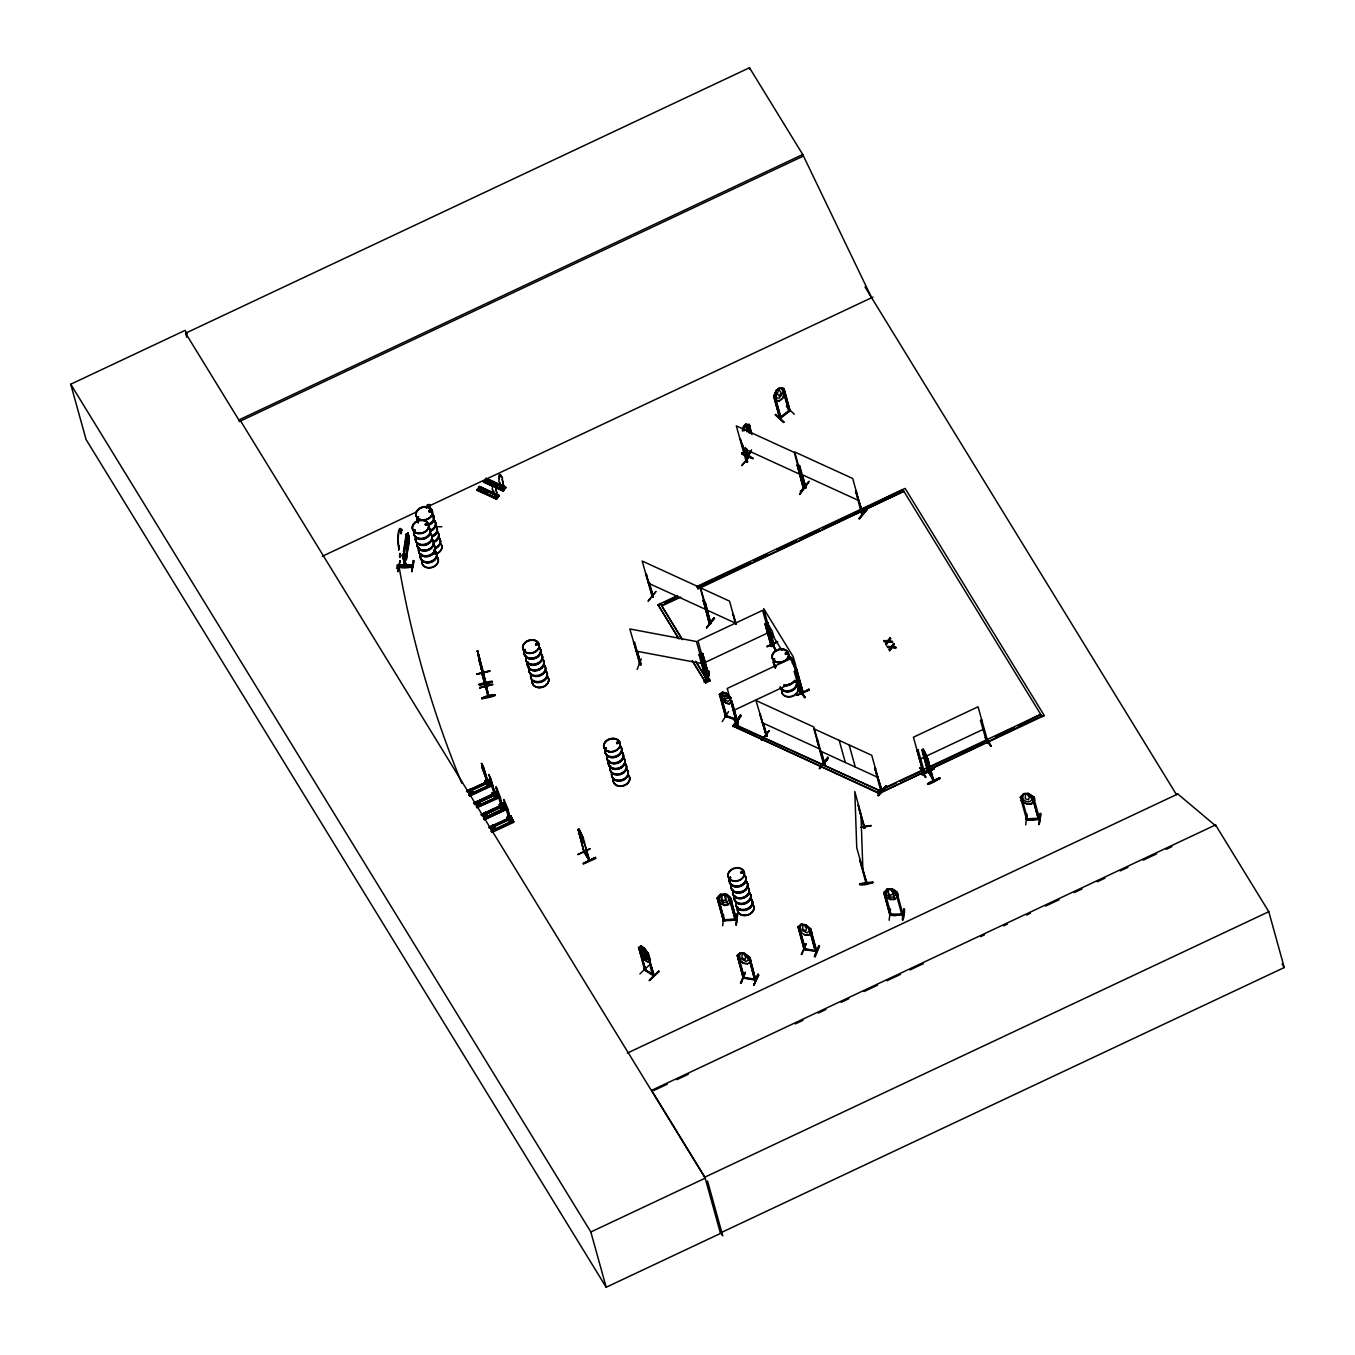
<?xml version="1.0" encoding="UTF-8"?>
<svg xmlns="http://www.w3.org/2000/svg" width="1355" height="1355" viewBox="0 0 1355 1355"><rect width="100%" height="100%" fill="white"/><g stroke="black" fill="none" stroke-linecap="round" stroke-linejoin="round"><path stroke-width="1.5" d="M779.515 417.459L780.683 417.12M788.864 411.293L782.733 389.19L784.172 388.682L779.65 387.835L776.296 390.443L773.603 396.168L775.026 395.558M497.454 495.405L496.743 495.371M497.048 495.303L496.082 495.49L497.336 495.591M504.009 487.919L502.874 486.852L504.229 487.715M504.162 487.241L502.722 487.275M489.223 781.445L488.698 781.479M495.49 793.657L496.438 793.183M502.993 805.226L502.603 802.922L499.284 804.497L502.451 810.442L501.841 808.664L505.517 806.632L504.314 802.821M503.366 804.345L503.637 805.073M511.411 817.692L510.987 816.726L510.683 817.878M491.95 832.427L513.884 822.231L510.378 815.591L507.058 817.167L507.583 818.674M774.095 645.031L767.404 622.013L774.095 645.031L772.824 643.422M584.547 851.702L584.31 852.752L578.162 829.429L584.378 852.854L583.954 850.838M928.531 772.045L922.332 749.671L923.195 749.18L926.939 757.208L933.476 781.124L928.243 771.097L927.87 772.147L928.548 773.095L922.399 749.806M933.104 779.21L933.189 780.226M482.871 672.487L485.226 683.072M483.108 673.283L482.888 672.266L483.684 673.147M487.766 694.742C490.154 707.022 481.432 663.103 488.799 696.436L479.433 660.021M480.246 661.172L477.57 650.756L485.784 683.157L485.378 681.446M486.75 687.273L486.377 685.765M488.715 696.419L481.889 673.554L482.702 674.35M406.415 559.513L408.719 541.339L408.194 532.718L409.058 542.813L408.38 547.335L406.788 549.08L406.094 539.036M407.889 545.98L405.839 559.598L403.536 551.519L406.212 533.972L407.042 535.293L406.212 533.972M403.739 550.452L404.518 551.231L403.502 551.417M404.366 552.264L406.415 534.717M743.133 430.805C742.167 427.994 745.318 421.151 748.011 426.181L747.96 431.822L745.843 424.149L743.201 427.35M399.268 567.034C431.618 563.053 395.999 572.115 399.708 565.187C398.421 563.629 395.169 565.696 397.845 566.627M412.428 567.423L397.777 567.051L396.405 568.101L398.776 569.083L399.2 567.491A1568.938 1269.483 -14.2 0 0 461.869 783.359M778.735 389.241L777.347 393.932L779.244 395.999L781.141 392.899L778.651 389.173M497.082 495.811L496.201 495.54M503.958 487.935L502.857 487.072M871.045 825.923L861.526 827.177M492.119 484.802L491.899 483.261L493.44 482.634M498.776 476.672L499.419 474.961M741.642 454.027C776.144 468.762 718.929 442.492 752.821 457.99M741.896 453.163L752.855 458.498M707.666 675.518L708.496 674.671L707.784 675.535M707.513 676.06L709.038 675.739L702.601 653.381L701.5 653.889L707.7 676.365L697.977 640.779L762.611 610.36L772.553 645.929L771.418 646.487L765.05 623.994L766.134 623.469L765.236 624.299M720.708 894.571L725.061 894.334L728.211 897.535L728.939 900.16L726.602 902.413L723.689 902.582L720.233 900.668L719.505 898.026C724.773 886.678 710.952 906.241 720.708 894.469L725.128 894.114L730.514 897.484L736.544 920.045C734.664 921.383 734.41 917.742 736.358 918.859M718.472 898.585L724.451 920.807L718.472 898.585L717.303 898.162L723.519 920.858L736.459 920.13L730.311 897.569L729.075 898.009L735.155 919.689M801.296 692.456L800.568 694.183L794.301 671.673L795.402 671.148L801.804 693.608L791.862 658.039L727.229 688.459L736.951 724.061L738.052 722.706L736.951 723.536M723.756 894.859L722.317 894.825L721.656 897.908M723.519 905.005C727.229 908.341 737.239 894.097 728.025 904.75L723.519 905.005L718.116 901.634L723.57 904.801M728.025 904.75C720.098 889.879 728.973 892.352 731.497 900.99M770.978 645.234L772.231 645.132M771.046 646.149L772.401 645.522L771.283 645.996M922.738 771.689L924.076 771.046M922.958 772.502L924.296 771.859M986.474 742.1C987.88 744.369 984.882 740.829 987.626 741.151M644.099 948.144C653.855 961.796 645.641 947.382 640.83 946.01L638.595 947.416L645.827 970.282L644.201 969.079L654.296 975.786L647.3 953.107L654.075 976.142C651.958 975.464 656.176 975.109 652.788 974.652M644.878 969.553C645.624 971.433 645.166 969.519 644.658 968.74M645.725 970.163L638.73 947.535L644.54 970.095L644.201 969.079M652.873 974.753L654.194 974.973M653.11 975.566L653.11 975.515C648.486 966.471 650.705 951.244 640.932 945.926M654.075 974.923L645.353 969.994M408.719 541.339L406.314 559.683M722.706 925.787L723.587 914.777M724.739 920.672L724.502 919.452L723.113 919.52M736.29 925.126L736.985 914.1M736.883 914.066L737.747 914.49L736.121 925.194L737.188 914.456M748.638 425.419L750.687 433.448M642.202 947.196L642.101 954.598L644.76 958.053L646.877 959.408L648.418 958.713M1026.734 819.894L1020.349 797.231L1023.804 793.59L1028.293 793.437L1033.679 796.926C1038.455 800.822 1025.193 808.749 1034.509 800.399M1021.314 800.856L1026.768 804.006L1031.121 803.871M1023.804 793.59L1022.703 797.18L1023.432 799.823L1026.87 801.804L1029.783 801.72L1032.12 799.535L1028.259 793.539L1023.787 793.708L1020.332 797.35M1026.938 794.149L1025.498 794.081L1025.278 798.654L1028.581 799.924L1029.19 796.977L1026.955 794.03M1021.314 800.737L1026.768 804.006M1028.293 793.437L1033.543 796.96L1039.725 819.436C1021.213 821.333 1022.788 817.878 1039.505 818.623M1026.988 813.864L1025.735 824.89M1027.496 818.589L1027.784 819.911L1026.463 818.64M1032.273 797.367L1033.696 796.808L1032.273 797.367L1038.523 819.572L1032.307 796.605M1038.099 818.894C1044.349 817.505 1028.767 821.181 1026.65 819.47M1039.59 819.538L1039.556 818.251M1040.25 813.44L1041.114 813.881L1039.133 824.585L1040.284 813.44L1039.183 824.467M863.829 826.448L864.761 828.091L854.802 791.523L856.75 847.773L866.743 883.172M865.811 881.732L866.709 882.444L859.985 860.306M866.506 882.478L866.726 883.291M883.951 892.589L885.154 892.572L883.816 892.437L889.913 915.116M887.254 888.863L886.153 892.437L886.881 895.062L890.337 897.095L893.233 897.044L895.57 894.91L891.709 888.863L887.254 888.863L890.167 899.5L884.781 895.96L890.218 899.28L894.656 899.415L890.167 899.5M897.01 892.234C883.596 885.052 899.5 890.269 898.094 895.824L894.554 899.314M653.008 596.522L651.721 595.793L652.111 596.742L642.219 561.055L700.129 587.579L709.986 623.198M705.82 609.919L709.156 622.284L711.223 623.165M742.913 445.253L747.554 461.598L745.843 460.581M747.554 461.53L746.063 461.445L747.283 461.92L740.321 439.003L747.435 461.496M765.456 735.172L766.744 735.951M767.167 736.205L763.61 723.722M803.007 487.461C805.548 488.969 800.822 485.632 804.43 486.767M804.26 486.868L806.022 487.631L802.448 475.215M804.531 487.478L797.248 465.07L803.193 487.614M805.785 486.885L804.582 486.343M822.621 762.052C824.213 763.881 821.892 759.732 823.434 761.764M881.495 790.067L880.496 790.388L881.614 790.829L871.756 755.294L813.83 728.77L823.721 764.457C822.671 761.696 827.211 767.167 823.688 763.085M818.539 742.642L817.556 742.201L824.788 764.796L823.569 764.254L827.532 759.342L819.284 768.556L822.35 765.778M861.306 512.969L862.61 512.901L861.458 513.613L855.716 491.171L862.949 513.765L861.814 512.41M890.523 909.086L889.151 920.231M896.908 892.403L895.672 892.793L896.908 892.403L903.124 914.879L890.066 915.099L889.727 913.897M895.723 892.42L901.922 914.998C905.14 911 896.282 918.097 889.947 914.693M901.651 914.896L901.769 913.66L901.922 914.947M903.836 908.883L903.124 920.028C906.427 905.97 902.904 904.649 902.379 920.028M399.403 556.177L400.165 553.534L400.115 557.447M399.759 556.177L400.165 553.534M399.742 557.447L399.793 553.534M400.081 560.699L397.845 571.742L400.013 560.716M402.706 554.212L402.3 556.566L403.773 556.549C403.892 551.197 401.3 559.581 403.079 554.212M403.333 555.127L403.146 556.312L403.875 555.127M406.178 558.938L403.925 551.587L406.669 533.972M404.281 552.315L406.89 534.717M407.669 545.235L405.518 558.938L406.331 557.904M405.23 566.813C397.151 529.957 410.582 590.255 402.791 556.329M403.909 555.584L406.381 566.797M413.309 560.563L414.139 560.902L411.801 571.59L413.394 560.563M411.801 571.59L413.512 560.851M438.613 538.477L438.664 537.444M775.416 414.85L783.444 422.523M775.382 414.901L783.918 422.032M723.553 695.538L724.027 692.998L725.315 693.404L727.821 698.333L725.653 698.892L723.536 695.572M746.74 431.686L747.215 429.264M742.117 953.412L741.964 957.714L745.131 959.543L745.657 956.867L743.489 953.649L742.066 953.53M802.871 924.821L802.719 929.123L805.886 930.936L806.428 928.26L804.26 925.042L802.821 924.923M466.526 791.049L488.664 780.988M863.965 826.313L864.761 827.888M888.304 892.386L888.948 889.371L890.404 889.354L892.64 892.318M498.132 496.523L497.691 494.914L496.624 495.608M742.354 430.653L743.15 427.316M742.54 430.738L743.319 427.57M749.146 432.99L750.196 427.926M641.017 946.044L641.118 951.091L645.895 955.902L647.453 955.207M710.223 680.735L704.6 671.301L709.749 681.04L710.223 680.295M733.851 719.014L739.542 727.94L733.851 719.014L738.068 727.229M925.194 777.414L920.096 767.709L925.871 777.16M925.753 777.076L920.062 767.743L919.571 768.471M710.46 623.486L705.616 603.127M414.037 529.67L414.156 530.669M414.799 530.381L414.088 530.262A8.418 6.504 -15.5 0 0 423.353 538.087A8.418 6.504 -15.5 0 0 428.366 526.858M418.034 521.878A8.418 6.504 -15.5 0 1 417.797 516.865L418.644 516.594M425.097 524.792L425.538 523.775M429.145 510.666L430.738 510.954M427.011 524.792L425.826 523.606M430.721 511.225L430.297 511.631M427.113 523.826L426.486 525.079L425.385 524.233M427.57 524.707L426.977 524.012M485.242 491.408L485.632 492.441M486.919 491.001L486.835 492.272M491.882 483.633L493.847 483.566M493.779 483.769L493.491 482.6M469.084 791.879L471.421 790.778M476.418 803.261L478.061 804.65L478.959 802.651M538.917 646.86A8.553 6.606 -15.5 0 1 533.819 658.276A8.553 6.606 -15.5 0 1 524.521 650.349L525.012 649.282L524.69 650.078M536.445 644.845L535.886 643.811M537.884 643.659L536.783 644.641M605.329 748.942L606.413 748.112L605.211 748.722M618.456 742.134C617.812 745.318 615.644 740.321 616.965 743.709M610.461 765.778L610.36 766.066A8.435 6.504 -15.5 0 0 618.439 774.01A8.435 6.504 -15.5 0 0 625.705 763.881M618.879 742.676L617.27 743.641M774.62 658.598L774.315 659.682L773.722 658.733M773.502 658.987L774.095 659.563M773.79 659.495L774.332 659.309M785.172 653.245L785.392 654.397L786.882 654.059M786.764 653.025L786.967 653.008M787.204 652.89L787.204 653.974M744.166 874.754A8.553 6.606 -15.5 0 1 739.068 886.17A8.553 6.606 -15.5 0 1 729.769 878.226L730.43 877.21M730.599 878.006L729.938 877.142M742.235 871.485L741.27 872.298L742.574 871.638M742.845 871.299L742.997 872.586L741.507 872.942M412.699 565.509L399.369 565.458L412.614 565.272M426.486 508.26L427.486 504.636L429.637 504.602L433.363 518.83M427.096 507.583L427.282 506.414M429.637 504.602L429.179 505.72M429.315 505.771L429.467 504.754M488.427 781.615L487.258 781.208M495.1 793.996L495.744 793.522M502.112 805.243L503.264 805.107M509.649 818.217L510.412 817.997M499.334 495.591L496.421 499.233L476.757 490.273L479.416 486.462L499.334 495.625L479.416 486.462M477.434 489.291L496.76 498.826L476.841 489.612L496.641 498.352L498.826 495.676L496.828 493.762L499.08 495.778M492.39 486.14L483.413 482.126L486.072 478.315L505.974 487.478L503.027 491.103L495.896 487.851M485.53 479.518L505.229 488.24L505.72 487.495L503.467 485.615L505.483 487.546L503.162 490.646L503.925 490.019L484.311 481.008L483.566 481.804L492.526 485.818M496.421 499.233L496.438 497.573M477.333 489.595L497.014 498.183M499.301 495.659L498.437 496.709L480.602 488.545M707.988 676.297L708.919 675.789L702.601 653.381M736.883 723.689C739.593 724.332 736.917 720.877 737.984 723.163M924.279 771.368L922.924 772.011M986.66 742.066L987.693 741.524M987.676 741.575L986.83 742.845L986.288 741.795M721.639 694.946L722.588 692.117L719.488 694.387L725.619 717.015C723.147 712.679 740.355 722.181 737.035 719.42M748.434 957.206L749.738 957.646L755.836 980.139L743.251 978.124L737.255 955.444L740.592 952.734L739.491 955.834L740.22 958.476L746.283 961.457L748.485 959.831L744.725 953.412L740.491 952.633L737.255 955.444L743.234 978.056M805.175 948.89L804.006 949.516L798.027 926.837L801.347 924.127L800.263 927.243L800.991 929.869L807.055 932.85L809.24 931.224L808.512 928.598L805.48 924.821L801.212 924.144L805.48 924.855M483.904 673.96L477.417 650.79L477.976 652.585M493.745 483.616L492.288 484.294L493 482.871M722.249 721.554L728.584 711.561M741.016 983.019L745.352 972.179L740.457 983.002M745.335 972.551L741.151 983.12M773.841 396.575L776.212 390.375L779.684 387.716L784.088 388.597L790.084 410.887L783.664 388.479M785.155 392.188L782.699 398.302L779.21 400.961L782.597 398.218L784.935 392.154M737.408 955.495L744.64 978.293L743.167 976.887M747.587 963.744L743.37 963.27L738.238 958.95L743.404 963.185L747.689 963.845L750.721 961.102M744.674 953.53L749.942 957.528L750.873 961.152M754.684 980.004L748.807 957.375M755.65 980.156L749.942 957.528L744.725 953.446L740.457 952.751M744.471 977.717L754.43 978.971M744.454 978.31L738.34 955.36M754.718 979.563L748.621 957.087M755.616 979.343L754.362 978.75M757.987 974.262L753.753 985.204L758.766 974.821L753.922 985.17L758.021 974.279L753.922 985.17M801.296 924.245L797.993 927.379L799.145 927.565L805.395 949.686L803.922 948.297M798.993 930.343L804.125 934.662L808.393 935.357L811.679 932.443L810.713 928.937L805.531 924.737L810.713 928.937L816.76 951.176L804.142 949.093M815.439 951.413L809.409 928.751L810.493 929.056L816.438 951.617L814.982 950.499L816.286 950.278M808.393 935.357L811.526 932.392M801.212 954.394L806.242 944.045M806.022 943.605L801.906 954.513M815.049 950.736L805.395 948.754M814.49 956.19L818.742 945.655L819.538 946.23L815.219 956.715L814.389 956.139L815.219 956.698M814.524 956.596L818.996 946.095M710.257 622.792L710.579 622.25M710.393 623.385L703.143 600.231L709.038 622.826L710.105 623.165M634.682 642.609L633.547 642.389L634.682 642.609L640.949 664.729L639.34 663.73L640.763 664.729M641.271 658.903L637.155 669.421M705.159 676.856L706.429 677.077L696.436 641.525L629.821 628.957L640.017 664.052M640.61 663.984L639.492 663.306M640.949 663.798L639.679 663.306M699.028 654.753L700.315 654.584L699.028 654.753L705.244 676.992L706.311 677.144M704.871 676.247L706.345 676.619M704.21 682.124C713.458 662.121 706.006 672.927 704.905 682.243L709.444 671.758L704.888 682.192M405.314 565.95L402.418 555.144M747.96 454.027C745.538 455.89 750.077 454.552 747.621 455.145M750.568 451.876L747.299 455.788L750.789 451.469M478.959 487.394L498.826 496.235L478.959 487.258M503.399 490.679L483.498 481.465L503.433 490.646M505.466 488.139L487.749 479.789M503.637 487.41L503.992 489.358L504.331 486.767M796.554 670.403L796.452 669.387L802.651 692.608L802.905 691.457M480.144 661.901L482.6 671.318L478.4 654.296M481.702 668.455L483.769 678.076M588.493 859.206C576.569 838.83 592.626 865.1 589.103 859.68M588.731 860.086L588.883 858.867M928.683 771.994L933.883 780.92L927.701 758.732L923.077 749.247M417.814 516.949L417.357 517.017M415.121 529.924L414.393 530.11M428.57 527.129A8.553 6.606 -15.5 0 1 423.471 538.545A8.553 6.606 -15.5 0 1 414.173 530.601L415.003 530.127M428.959 510.53L428.79 511.631M425.487 524.233L425.91 525.046M485.361 491.221L485.31 492.17M469.169 791.574L470.321 790.693M483.769 814.643L483.887 816.286M483.65 815.151L485.107 813.999L486.377 814.778M486.36 815.456L484.108 816.235M491.425 827.837L493.948 827.227M605.38 747.977L606.464 748.248M618.354 743.099L618.456 741.879M729.651 877.82L729.871 878.006A8.435 6.504 -15.5 0 0 737.865 885.933A8.435 6.504 -15.5 0 0 745.131 875.804M730.396 878.006L730.667 877.413M730.091 878.142L730.243 877.278L730.464 878.125M742.083 871.062L741.337 872.586M719.488 694.387L722.52 692.236L726.382 693.455L731.378 698.028M721.639 694.963L722.367 697.588L725.484 700.484L728.058 701.297L730.074 700.027L726.483 693.269L722.435 692.117M725.348 702.635L720.657 697.791L725.348 702.635C730.582 706.362 731.09 699.891 732.157 701.568M732.293 701.636L729.244 703.787M720.487 695.115L719.42 694.776L720.487 695.115L726.517 716.439M730.074 697.774L731.124 698.113L730.074 697.774L736.07 720.318M733.987 724.976L740.372 715L741.083 715.643L734.766 725.636L734.071 725.027M734.105 725.433L740.406 715.034M734.258 725.433L740.491 715.338M734.732 725.586L741.083 715.626M645.353 955.952L643.642 956.681L644.641 955.072M403.654 556.329L406.5 566.881L403.638 556.515M726.432 899.195L723.943 900.719L722.08 899.449M723.282 920.384L736.409 919.639M893.064 893.86L890.591 895.265L888.728 893.927M883.697 640.644L887.474 641.779L884.239 641.796L883.697 640.644L887.762 640.661L890.1 637.629C891.844 640.254 885.967 642.727 890.54 638.357M887.288 646.504L891.065 647.639L887.847 647.656L887.288 646.504L891.37 646.521L893.69 643.49C895.452 646.132 889.558 648.588 894.131 644.218M887.423 646.979L891.488 646.979L893.69 643.49M886.102 644.828L888.27 641.389L892.522 641.847L888.389 641.847L886.102 644.828L885.526 643.642L887.339 641.305M889.693 650.688L891.861 647.25L896.129 647.707L891.996 647.707L889.693 650.688L889.117 649.502L890.946 647.182M885.662 644.099L887.474 641.779M889.253 649.96L891.065 647.639M750.111 428.011L749.349 424.471L748.079 425.25M646.928 574.927L645.945 574.486L653.178 597.098L652.145 596.691M748.028 454.247L751.585 449.826M750.941 452.045L747.791 456.059L746.808 449.064M749.451 456.161L741.761 465.68L749.84 456.008M747.113 461.344L746.182 460.209M648.147 601.01L655.752 591.508M802.973 486.801L805.751 488.02L799.772 465.527M704.126 600.672L702.872 600.57M803.125 487.563L797.248 465.07M800.653 491.594C826.753 458.532 782.072 518.338 808.139 482.702M800.28 491.746L808.495 482.566M806.022 487.631L804.887 486.343M709.241 621.488L710.206 622.639M709.766 622.402L709.038 622.826M714.017 617.863L706.514 627.517M714.61 618.456L706.599 627.856M856.699 491.611L855.462 491.492M859.561 518.897L867.217 509.412L859.036 518.592M760.663 714.373L759.664 713.933L766.727 736.493M769.081 730.768L761.391 740.287L769.047 730.802M769.454 730.616L761.798 740.101M823.654 762.577L816.879 739.678M817.861 740.118L816.608 739.999M823.196 761.73L824.094 762.272L822.722 761.154M827.753 757.31L820.029 766.727L820.673 767.37M819.758 768.725L828.396 757.953L827.668 757.225M880.547 789.203L880.665 790.524L874.754 767.946L881.986 790.541M875.753 768.387L874.5 768.285M880.479 789.677L881.326 790.033M878.599 795.673C902.752 766.524 861.255 814.914 886.289 786.239M704.583 600.976L710.799 623.69L700.586 587.867L729.549 601.129L735.951 624.249M713.933 617.795L706.683 627.958M735.46 624.028L733.038 614.018L736.222 623.91M503.484 486.631L501.164 489.731L503.467 485.615M503.366 487.665L504.162 486.699L504.788 488.393M896.4 783.038L879.293 791.083L877.803 792.929L732.801 725.941L734.308 724.095L879.107 790.388L880.377 792.844L1041.707 715.982M733.004 726.636L734.308 724.095M877.803 792.929L879.107 790.388L1040.691 714.339L1018.079 725.755M406.619 534.598L408.194 532.718M801.889 690.796L802.617 692.507M802.482 690.745L802.109 691.846M780.903 417.933L780.48 416.663L779.532 417.306M789.677 409.701L788.898 411.039M499.267 474.894L500.283 474.521L501.079 476.825A3.015 1.406 -65.4 0 1 502.248 479.297L503.857 486.835M485.886 683.022L483.43 672.283M408.126 544.778L407.228 545.675L406.636 539.341L408.041 532.888M788.661 410.328L789.846 410.175M417.933 517.136L417.763 517.271A8.553 6.606 -15.5 0 0 418.018 522.302M425.639 525.232L427.316 524.842M427.181 525.181L427.265 523.674M485.395 491.374L487.19 491.713M493.627 483.803L491.916 483.871M536.14 643.506L535.547 644.777M536.36 644.574L537.359 643.608M537.664 644.574L535.598 644.641M529.127 666.779L529.161 667.744M471.709 792.15L470.049 792.98L469.016 791.642M476.858 802.719L477.35 804.904L479.263 803.159M476.672 803.193L479.213 803.109M486.174 815.744L485.209 816.32M493.948 828.413L491.882 828.921M618.219 743.234L618.1 741.964M645.505 970.57L639.594 948.11M647.114 958.561L643.777 956.478L639.662 950.973M639.662 950.837C644.59 946.366 649.452 956.664 650.434 960.56C646.674 965.031 642.541 956.376 640.83 954.293M643.168 947.975L649.367 957.138L647.013 958.646L643.744 956.528M642.084 949.448L644.895 953.768L645.115 951.532M644.235 951.379C641.305 949.381 643.625 957.341 645.878 957.274L644.336 951.295M647.69 956.088L645.268 951.447M648.012 961.948L644.828 959.95L640.729 954.259M650.332 960.661L648.3 953.598M639.882 973.923L649.079 965.268M649.519 979.868C677.923 952.87 630.092 999.329 658.716 971.213M649.638 980.326L658.953 971.704M724.332 919.926L723.062 920.011M488.952 781.225C490.493 786.984 491.086 775.924 484.802 780.903L487.969 786.865L487.36 785.07L490.9 783.851L487.36 785.07M503.823 805.903L503.027 804.294L481.025 814.677L503.298 804.565M488.799 827.346L511.038 816.879M1026.294 818.674L1026.514 819.487M1027.751 819.86L1021.721 797.333L1020.467 797.739L1021.568 796.943M889.862 913.897L891.285 914.574M891.133 914.235L889.659 914.269M885.018 892.183L891.183 915.082L891.251 914.1L902.904 914.066M744.352 977.531L743.031 977.311M866.065 882.461L866.099 883.341M774.84 395.525L773.908 396.405L779.769 417.814M783.038 389.444L783.969 388.733M786.357 406.534L794.301 414.257M780.615 416.9L788.61 410.802M789.897 410.497L779.633 418.339L773.603 396.168M477.282 489.663L496.946 498.572M486.072 478.315L505.957 487.529M503.569 490.476L496.049 487.512M988.015 742.371L978.056 706.785L913.422 737.222L923.331 772.841L916.962 750.331L918.233 750.128L916.962 750.331M499.504 474.657L500.435 474.64M488.681 775.162C488.291 767.641 503.925 824.704 489.511 778.38M492.949 786.662L495.524 796.706M502.688 808.376L500.368 797.147L496.099 786.713L502.688 808.376L500.825 805.361L496.929 790.236M503.874 799.399L508.142 809.816L510.462 821.045L508.616 818.03L504.704 802.905M725.433 715.677L726.67 715.965L725.552 715.728M725.653 716.49L719.556 694.268L731.226 697.977L726.449 693.354M986.694 742.388L987.727 742.015L991.42 746.283L985.729 737.255L986.948 740.508M487.427 781.293L487.749 781.903M509.802 817.963L509.683 817.81M430.704 511.631L429.01 511.682M425.86 524.063L426.825 523.928M485.581 491.204L486.547 490.967M535.886 643.506L537.461 643.303M471.438 792.404L469.355 792.472M484.091 814.609L486.174 814.541M618.032 743.353L618.862 742.421M492.136 826.855L491.662 828.972M493.694 828.667L492.221 829.023M742.692 872.671L741.812 872.976M789.575 409.769L790.084 410.836L780.192 418.475M743.387 977.7L755.988 979.784L755.684 978.852M755.429 979.343L754.447 979.919M816.421 951.549L804.243 949.55M864.185 827.007L864.185 828.057M639.848 664.136L633.717 642.033M705.379 676.45L701.331 662.138M584.632 841.895L583.7 842.573L584.513 841.946M927.667 759.85L924.042 753.922L923.263 749.315L922.941 750.67M927.802 762.679L928.802 762.137L927.853 758.698M923.161 753.245L927.989 762.763L928.666 762.204M789.22 411.547L783.851 393.204M861.746 513.223L862.729 512.901L862.373 514.087M702.788 653.686L701.5 653.889M767.912 622.826L766.981 622.216M704.803 671.724L709.749 681.04M769.826 641.034L775.941 649.807L769.674 641.169M777.279 641.559L766.913 646.504L777.448 641.609M767.15 646.86L777.855 641.948M773.519 645.183L773.468 644.032M775.382 650.044L769.589 640.695L775.975 649.858M799.094 688.713L805.226 697.537L799.535 688.509M809.291 690.101L796.909 695.386L808.901 689.255M980.495 720.437L981.782 720.216L980.495 720.437L986.88 742.862M924.364 772.231L923.28 772.757L924.178 771.927M720.386 1232.965L1284.269 967.538L1268.788 911.695L1215.537 824.924L651.653 1090.352L704.888 1177.139L720.504 1233.423L606.176 1287.25L86.059 439.494L70.731 384.227L185.059 330.4L187.244 333.957M186.719 337.209L185.601 333.178L749.484 67.75L802.736 154.521L871.621 297.71M803.176 156.147L239.293 421.574L238.836 419.965L802.736 154.521M322.439 556.227L416.205 512.088M425.775 507.583L872.942 297.101M678.11 637.832L658.039 604.737L677.568 595.556M696.656 586.563L905.14 488.427L1044.265 715.576L1041.893 716.676M658.242 605.431L660.393 603.636L682.497 639.645M664.407 602.535L675.857 597.132M696.86 587.257L750.297 562.105M754.108 560.309L767.472 554.026M777.008 549.52L796.096 540.543M799.907 538.748L818.996 529.754M822.807 527.959L859.07 510.903M862.898 509.09L902.786 489.545L1041.775 716.084M678.652 597.301L661.477 605.397L681.582 638.527M697.74 588.324L903.853 491.306L697.927 589.019M661.663 606.091L680.752 597.098M482.194 766.761C479.805 754.549 489.951 786.832 488.207 784.782L481.804 767.049M483.227 766.795L481.364 763.255L482.448 766.642M704.109 662.883L768.742 632.463M484.04 769.776L483.481 766.676M483.024 770.487L482.194 767.54M493.085 786.577L490.781 778.6M467.594 790.643L470.846 788.779L473.691 793.59L470.846 788.779M468.559 790.422L486.784 781.835M488.715 780.548L489.545 781.293L489.257 780.446M468.728 790.812L485.141 783.088M468.779 790.897L487.123 782.479M467.204 791.964L489.07 781.666M489.426 782.055L489.968 783.58M471.083 790.829L487.563 783.19M490.341 782.411L489.765 778.566M707.886 681.04L705.735 682.852L707.886 681.04L695.742 661.24M468.915 794.707L490.798 784.393M472.641 793.183L491.018 784.647M469.152 795.283L491.035 784.985M469.22 795.385L491.408 785.477M469.338 795.588L491.34 785.273L490.696 783.495M469.694 796.164L491.645 785.951L488.528 780.768M496.675 790.355L496.099 787.255L502.925 808.241M492.661 794.335L492.119 792.827L495.659 791.608M495.456 791.252L497.573 795.351L496.066 791.557L492.119 792.827M474.911 802.567L478.146 800.703L481.008 805.514L478.146 800.703M477.993 805.852L498.318 796.571L495.879 792.624L473.86 803.007L496.201 792.54M496.37 792.285L496.895 793.2M474.216 803.583L494.338 794.233M496.641 792.743L495.778 791.693M474.402 803.888L496.387 793.573M474.589 804.091L496.455 793.776M474.758 804.463L496.726 793.979M474.809 804.548L496.692 794.267M494.677 796.994C502.942 794.538 492.644 795.927 495.286 798.773L492.526 794.267M476.232 806.615L498.115 796.317M477.671 807.072L498.42 796.994M476.655 807.512L498.657 797.197L498.013 795.419M476.841 807.699L498.945 797.875M503.62 800.043L507.617 809.121L510.716 820.927L505.517 806.632M499.284 804.497L503.213 803.227L504.738 807.021M482.058 814.236L485.31 812.373L488.173 817.184L485.31 812.373M502.603 802.922L503.755 804.514M481.381 815.253L503.315 805.056M481.669 815.541L503.569 805.361M485.327 813.949L501.807 806.31M485.564 814.423L501.977 806.699M503.213 803.227L504.45 807.157L503.891 805.649M485.615 814.507L502.027 806.784M486.919 816.574L501.486 809.663M483.396 818.285L503.45 808.85M502.163 809.816L505.483 808.241M484.836 818.742L503.755 809.528M483.82 819.182L505.805 808.867M483.938 819.284L505.872 809.071L505.161 807.089L501.841 808.664M733.36 710.562L797.993 680.142M510.378 815.591C513.545 825.415 512.393 811.696 507.058 817.167M489.832 826.906L493.085 825.043L495.947 829.853L493.085 825.043M488.986 827.549L510.784 817.793M490.967 827.075L509.26 818.572M511.665 817.133L512.224 819.843M489.443 828.227L511.326 817.929M491.204 827.465L511.394 818.132M511.377 818.454L511.004 815.896M493.339 827.092L511.597 818.572M507.448 818.606L510.225 823.129L509.615 821.333L512.935 819.775L513.562 821.553L491.645 831.936M513.155 820.114L509.615 821.333M491.052 830.971L509.395 822.383M491.238 831.174L509.463 822.587M509.937 822.485L513.257 820.927L512.935 819.775M509.649 822.976L491.408 831.547L513.579 821.537M584.14 852.718L578.229 829.548M579.703 830.598L582.074 837.407L580.313 831.58M579.178 833.003L583.836 842.505M582.616 837.864L589.662 860.459M583.599 838.576L578.907 829.006M577.84 854.446L589.933 848.704M577.908 854.599L590.035 848.891M589.442 859.663L589.052 860.747M583.361 863.237C620.421 845.537 558.209 875.449 595.878 858.409M583.48 863.643L595.438 857.461M923.873 750.839L926.244 757.648L924.601 751.771M919.554 759.325L984.187 728.888M926.786 758.106L933.307 781.09L926.786 758.106L927.701 758.732M927.277 758.919L925.075 752.245M926.126 759.647L923.297 753.177M900.211 781.242L923.026 770.504M926.82 768.708L985.763 740.982M995.264 736.493L1014.268 727.55M921.773 774.349L934.069 768.675L922.077 774.84M922.01 774.687L934.12 768.979M939.608 777.719C932.511 785.426 916.319 787.153 939.659 777.821M627.297 1053.106L1177.783 793.979L1215.825 825.957L1215.537 824.924M653.855 1090.487L667.236 1084.186M676.789 1079.698L688.255 1074.295M795.3 1023.906L802.956 1020.315M818.251 1013.117L825.889 1009.509M841.184 1002.31L848.823 998.72M864.117 991.521L877.498 985.221M887.051 980.715L900.431 974.414M910.001 969.926L923.382 963.625M980.715 936.627L984.543 934.831M1003.649 925.838L1007.476 924.042M1026.599 915.032L1030.41 913.236M1045.704 906.038L1059.085 899.737M1074.38 892.539L1082.035 888.948M1097.313 881.749L1104.969 878.142M1120.263 870.943L1127.902 867.352M1143.197 860.154L1156.577 853.853M1166.13 849.348L1171.872 846.655M704.888 1177.139L1268.788 911.695M606.176 1287.25L590.848 1231.983L705.176 1178.173L240.614 420.948M1177.783 793.979L1176.462 794.606L865.032 286.989M736.256 719.861L736.172 719.014M737.154 720.606L731.463 700.467M771.859 644.743L772.265 645.573M987.49 741.202L987.66 741.998M429.433 510.191L430.721 510.158M429.416 511.631L430.263 511.411M486.58 492.255L485.412 492.17M536.546 643.439L535.919 644.286M785.612 652.619L786.899 652.568M617.169 741.93L618.981 742.489M477.265 802.753L478.738 802.702M746.385 460.293L746.978 461.92M804.768 486.31L804.972 487.173M652.941 596.285L646.2 574.164M766.557 735.765L755.938 700.501L813.864 727.008L824.45 764.034M823.738 763.17L824.568 764M800.686 694.116L800.094 692.964L801.432 692.388M718.336 897.823L717.286 898.28M729.278 897.179L735.342 920.214M477.671 651.874L477.011 651.061M477.604 652.416L478.332 654.245M478.823 657.514L479.416 659.309L477.942 654.143L483.024 674.621M479.636 660.952L478.789 657.378L480.771 664.526L478.62 655.668M479.348 659.072L479.789 660.952M480.517 664.306L479.551 659.241L480.618 664.119M482.702 674.434L479.162 657.446M479.179 661.054L480.144 660.952M479.551 660.867L483.142 674.553M480.737 664.39L480.72 665.22M480.517 665.83L481.855 667.863M480.754 666.948L481.957 670.996M481.448 667.676L482.532 672.808L481.533 669.082M476.723 674.417L489.866 671.233M478.874 684.36C505.805 676.314 485.632 686.917 478.891 684.444M479.551 687.544L492.695 684.275L479.687 688.001M479.636 687.815L492.78 684.631M482.024 698.774C487.326 692.676 509.243 694.082 482.024 698.757M481.804 697.859L494.931 694.641M481.906 698.232L495.032 695.064M891.268 915.133L891.014 913.829M903.04 914.947L902.616 914.134M798.84 688.391L804.565 697.859M990.657 746.131L985.136 737.611M583.514 839.592C579.398 839.101 580.77 828.87 578.026 829.48L579.093 829.074L582.769 836.967L589.29 859.832M503.941 490.002L484.057 481.042M429.755 510.191L430.771 510.598M426.131 523.47L427.113 523.555M536.885 645.048L535.767 644.828M617.778 742.167L616.762 743.404M742.032 871.468L741.168 872.298M858.562 805.903L858.054 805.022L864.693 828.125M861.441 826.906L871.045 825.5L860.967 827.448M872.908 882.088C849.111 883.46 862.017 887.711 872.925 882.207M873.043 882.545L859.697 884.29L873.01 882.511M737.137 724.078L738.17 723.468L731.852 701.06M773.603 645.234L763.678 608.581L793.234 656.769L803.109 692.185M729.075 898.009L730.277 897.942M724.603 919.723L734.952 919.181M724.569 920.096L736.053 919.3M723.282 920.807L724.451 920.739M1026.7 804.226L1031.223 803.955M1027.818 818.86L1038.15 818.539M429.62 504.738L427.503 504.771L429.823 509.124M408.194 534.361L407.449 542.864L408.448 535.259M409.058 542.813L408.82 535.53M406.009 546.268L406.94 548.927M402.469 555.381L403.942 555.364M405.992 558.565L403.925 551.587L406.297 559.598M399.369 565.425L412.784 565.069M804.26 949.025L798.163 926.888M815.236 950.075L815.642 950.939M743.455 976.887L743.489 977.633M888.694 640.729L892.403 641.389M888.812 641.186L892.522 641.847M892.284 646.589L895.994 647.25M892.42 647.046L896.129 647.707M883.816 641.101L887.762 640.661M766.134 735.613L759.935 713.594M723.435 920.79L717.151 898.128M429.891 511.716L428.993 511.021M610.309 766.236L610.478 766.253A8.553 6.606 -15.5 0 0 619.641 774.247A8.553 6.606 -15.5 0 0 624.74 762.831M470.642 790.405L472.031 791.777M484.887 816.608L483.498 815.236M492.881 826.669L494.152 827.465M741.879 872.755L740.982 872.044M436.31 526.621L441.781 526.773M745.707 424.234L749.349 424.471L751.94 434.599M773.248 643.219L774.112 644.777M725.924 716.507L737.035 720.572M798.146 927.006L799.281 927.193L805.395 949.686M809.206 929.225L810.341 929.411M804.176 934.543L808.444 935.255M737.391 955.614L738.272 955.529M748.434 957.833L749.586 958.019M639.78 663.306L640.746 663.543M639.56 664.475L640.813 664.712M635.952 651.061L702.568 663.628M774.924 399.962L779.244 400.826M779.21 400.961L774.823 400.081M803.905 488.003L794.25 452.418L736.324 425.893L746.182 461.428M709.834 623.114L709.088 622.775M881.411 790.88L881.648 789.694M720.623 694.387L726.957 716.914M513.511 821.604L513.088 820.808M430.433 510.513L428.756 511.275M725.416 702.534L729.413 703.787M726.805 716.338L735.917 719.268M486.242 687.51L478.976 660.139M708.885 671.623L704.278 682.022M477.604 650.908L477.959 654.194M478.789 657.378L477.993 653.5M749.146 424.555L751.009 432.431M798.518 465.426L799.501 465.866M796.994 465.409L798.789 465.087L805.073 487.19M748.4 454.416L746.436 448.895M867.251 509.463L866.523 508.718L858.985 518.677M862.83 513.664L855.716 491.171M655.922 591.627L648.266 601.129M828.328 757.885L820.215 767.15M881.868 790.49L874.754 767.946M800.924 474.098L858.85 500.605M742.455 447.997L800.382 474.521M500.537 474.843L501.079 476.825M499.368 478.925L498.657 476.875L499.368 478.925A3.015 1.406 -65.4 0 0 499.809 482.261L501.994 488.867M502.248 479.297L503.704 486.767M485.615 479.111L505.483 488.088L487.258 480.398M494.287 484.904L494.44 484.971A3.015 1.406 -65.4 0 1 495.591 487.427L497.2 494.982L495.591 487.427M492.559 487.004L492.712 487.072A3.015 1.406 -65.4 0 0 493.169 490.408L495.49 497.082L493.169 490.408M481.11 487.935L498.996 496.032M497.166 497.421L497.505 494.846L497.963 496.455M648.351 583.158L706.26 609.682M706.717 609.97L735.68 623.232M762.069 722.605L819.995 749.112M819.961 750.873L877.888 777.397M734.495 724.79L879.107 790.388M732.801 725.941L877.6 792.235M809.223 928.632L815.337 951.329M804.328 487.461L794.792 451.994L852.718 478.501L862.576 514.036L861.509 512.41M767.015 736.002L765.727 736.121M430.958 510.31L429.01 504.721M417.459 517.136L417.662 516.78M537.715 643.456L537.325 643.76M742.404 871.197L743.234 872.061M641.914 949.432L645.149 951.6M638.408 947.839L639.272 948.398M800.415 492.136L808.308 482.109M504.009 804.904L503.535 803.905L504.077 804.819M709.952 621.877L708.784 621.911M495.066 793.878L494.66 793.437M779.684 387.716L782.377 390.088L783.105 392.713L779.21 398.218L776.381 397.862L776.212 390.375M775.382 414.41L784.02 422.099M589.12 860.713L583.582 851.262M488.105 696.606L481.889 673.554M647.436 959.137L648.283 959.696L646.555 957.02M746.774 427.723L745.098 425.792L744.285 430.839M488.816 775.263L490.527 778.719M505.551 808.647L503.128 804.548M506.093 809.511L484.175 819.758L506.109 809.545L505.263 807.987M723.773 894.74L726.009 897.654M866.031 883.375L860.019 861.255M922.772 750.365L928.954 772.892M924.33 771.605L918.046 749.823M809.291 690.118L808.85 689.153M795.402 671.148L794.301 671.673M720.843 1232.745L722.723 1235.794L707.53 1181.001M1282.067 963.964L1284.269 967.538M890.675 638.815L890.1 637.629M928.294 771.249L933.832 780.7M795.368 664.509L790.439 656.481L792.235 662.917L797.147 670.945M768.437 624.909L772.282 631.193L774.078 637.629M769.809 630.685L781.852 650.315M794.995 671.741L799.365 678.872M695.928 661.934L708.089 681.734M658.039 604.737L679.024 638.95M692.286 660.546L705.532 682.158M692.473 661.24L705.735 682.852M578.111 829.633L578.771 830.429L577.687 829.836M488.461 779.769L489.307 781.158M495.778 796.571L490.595 782.292M484.802 780.903L485.344 782.411M467.509 790.355L470.354 795.165M474.826 802.279L477.587 806.784M481.99 813.949L484.751 818.454M489.765 826.618L492.61 831.428M185.601 333.178L238.836 419.965M70.731 384.227L590.848 1231.983M940.031 778.617L927.887 784.274M480.94 665.847L480.703 665.17M644.455 970.028L653.974 976.074L647.3 953.107M484.294 769.657L488.461 784.664L483.278 770.368M480.652 663.594L482.075 669.404L481.872 668.489M927.87 772.231L921.857 750.077M480.06 662.324L480.839 665M1044.265 715.576L880.377 792.844M749.484 67.75L749.942 69.359M774.755 395.592L780.937 417.967L775.094 397.455M894.656 899.297L891.742 888.778L887.254 888.982L883.799 892.555L890.032 915.065M849.145 744.945L855.276 767.049M858.63 807.902L864.236 828.193M864.084 827.99L864.575 826.347M839.202 740.389L845.317 762.492M749.196 429.264L750.314 433.278M745.555 447.912L747.977 455.907L747.215 454.857M745.182 447.743L747.333 455.89M821.503 751.991L825.06 764.474M796.452 669.387L802.702 691.558M796.046 669.59L802.499 692.473M765.05 623.994L771.249 646.471M705.921 676.28L706.107 677.144M649.333 582.345L653.432 596.759M720.623 894.368L723.536 904.886M637.528 651.924L641.101 664.373M493.728 482.905L494.44 484.971M496.828 493.762L494.507 497.878L496.624 493.999M491.442 480.94L488.816 483.904M492.017 485.022L492.712 487.072M488.545 490.815L485.92 493.779M651.653 1090.352L651.941 1091.385M484.785 489.087L482.16 492.051M502.824 803.278L503.603 805.785M496.066 791.557L497.285 795.487M499.487 804.853L499.809 806.005M478.705 655.21L479.755 659.512M866.489 881.648L866.607 883.308M860.933 813.627L862.881 869.876M541.865 655.041A8.435 6.504 -15.5 0 1 534.598 665.17A8.435 6.504 -15.5 0 1 526.502 657.124M541.865 654.634A8.553 6.606 -15.5 0 1 534.514 664.899A8.553 6.606 -15.5 0 1 526.299 656.752M543.169 659.817A8.418 6.504 -15.5 0 1 535.919 669.912A8.418 6.504 -15.5 0 1 527.84 661.901M539.002 647.182A8.553 6.606 -15.5 0 1 533.904 658.598A8.553 6.606 -15.5 0 1 524.605 650.654M541.577 654.025A8.435 6.504 -15.5 0 1 534.31 664.136A8.435 6.504 -15.5 0 1 526.231 656.108M539.019 647.605A8.435 6.504 -15.5 0 1 533.989 658.869A8.435 6.504 -15.5 0 1 524.825 651.027M541.78 654.33A8.553 6.606 -15.5 0 1 534.412 664.594A8.553 6.606 -15.5 0 1 526.214 656.447M538.714 646.589A8.418 6.504 -15.5 0 1 534.768 657.514A8.418 6.504 -15.5 0 1 524.063 651.738M545.506 671.098A8.418 6.504 -15.5 0 1 541.56 682.022A8.418 6.504 -15.5 0 1 530.855 676.247M545.523 670.657A8.553 6.606 -15.5 0 1 541.492 681.768A8.553 6.606 -15.5 0 1 530.635 675.891M548.081 677.534A8.418 6.504 -15.5 0 1 541.915 687.425A8.418 6.504 -15.5 0 1 532.278 681.345M546.827 675.857A8.418 6.504 -15.5 0 1 542.881 686.782A8.418 6.504 -15.5 0 1 532.176 681.006A8.452 6.521 -15.5 0 0 542.932 686.934A8.452 6.521 -15.5 0 0 546.895 675.976M542.271 659.377A8.418 6.504 -15.5 0 1 537.258 670.623A8.418 6.504 -15.5 0 1 528.094 662.798M542.203 659.055A8.452 6.521 -15.5 0 1 537.173 670.335A8.452 6.521 -15.5 0 1 527.976 662.493M543.829 664.56A8.553 6.606 -15.5 0 1 538.731 675.976A8.553 6.606 -15.5 0 1 529.432 668.032M545.252 670.064A8.435 6.504 -15.5 0 1 541.272 681.006A8.435 6.504 -15.5 0 1 530.567 675.23M543.829 664.983A8.435 6.504 -15.5 0 1 540.882 675.518A8.435 6.504 -15.5 0 1 529.229 671.86M543.558 663.967A8.435 6.504 -15.5 0 1 538.528 675.23A8.435 6.504 -15.5 0 1 529.348 667.388M433.939 520.574A8.418 6.504 -15.5 0 1 431.009 531.075M433.956 520.134A8.553 6.606 -15.5 0 1 430.958 530.821M435.362 525.689A8.418 6.504 -15.5 0 1 432.414 536.207M435.26 525.334A8.418 6.504 -15.5 0 1 432.33 535.835M433.431 515.391A8.553 6.606 -15.5 0 1 429.264 524.724M418.102 522.607A8.553 6.606 -15.5 0 1 417.865 517.508M434.836 520.879A8.435 6.504 -15.5 0 1 430.721 530.076M433.414 515.798A8.435 6.504 -15.5 0 1 429.315 524.995M418.305 522.911A8.435 6.504 -15.5 0 1 418.068 517.881M433.871 519.829A8.553 6.606 -15.5 0 1 430.873 530.499M433.346 515.086A8.553 6.606 -15.5 0 1 427.079 525.147M431.974 513.443A8.418 6.504 -15.5 0 1 429.027 523.962M439.918 539.29A8.418 6.504 -15.5 0 1 435.819 548.47M438.681 537.207A8.553 6.606 -15.5 0 1 435.7 547.894M441.34 544.405A8.418 6.504 -15.5 0 1 435.175 554.314M441.239 544.049A8.418 6.504 -15.5 0 1 435.074 553.958M437.309 529.144A8.418 6.504 -15.5 0 1 432.567 536.749M435.514 526.231A8.418 6.504 -15.5 0 1 436.666 527.569M437.259 528.84A8.452 6.521 -15.5 0 1 432.499 536.461M435.463 525.926A8.452 6.521 -15.5 0 1 436.615 527.264M436.988 531.109A8.553 6.606 -15.5 0 1 434.007 541.78M438.495 536.919A8.435 6.504 -15.5 0 1 435.548 547.454M437.089 531.837A8.435 6.504 -15.5 0 1 434.142 542.373M436.784 530.838A8.418 6.504 -15.5 0 1 433.854 541.339M430.348 533.972A8.418 6.504 -15.5 0 1 426.385 544.896A8.418 6.504 -15.5 0 1 415.697 539.121M430.348 533.548A8.553 6.606 -15.5 0 1 426.317 544.642A8.553 6.606 -15.5 0 1 415.46 538.765M431.771 539.121A8.418 6.504 -15.5 0 1 427.807 550.045A8.418 6.504 -15.5 0 1 417.12 544.27M417.018 543.88A8.418 6.504 -15.5 0 0 427.706 549.656A8.418 6.504 -15.5 0 0 431.669 538.731A8.452 6.521 -15.5 0 1 427.757 549.825A8.452 6.521 -15.5 0 1 417.018 544.016M428.654 527.451A8.553 6.606 -15.5 0 1 424.64 538.545A8.553 6.606 -15.5 0 1 413.766 532.667M430.077 532.938A8.435 6.504 -15.5 0 1 426.114 543.897A8.435 6.504 -15.5 0 1 415.392 538.104M428.671 527.857A8.435 6.504 -15.5 0 1 425.707 538.392A8.435 6.504 -15.5 0 1 414.054 534.734M430.263 533.226A8.553 6.606 -15.5 0 1 426.232 544.32A8.553 6.606 -15.5 0 1 415.375 538.46M435.158 551.366A8.418 6.504 -15.5 0 1 431.212 562.291A8.418 6.504 -15.5 0 1 420.507 556.515M433.549 549.91A8.553 6.606 -15.5 0 1 435.937 558.497A8.553 6.606 -15.5 0 1 425.047 562.325A8.553 6.606 -15.5 0 1 420.778 554.398M436.581 556.465A8.418 6.504 -15.5 0 1 431.568 567.694A8.418 6.504 -15.5 0 1 422.404 559.869M436.479 556.126A8.418 6.504 -15.5 0 1 431.466 567.355A8.418 6.504 -15.5 0 1 422.32 559.547M433.058 540.984A8.418 6.504 -15.5 0 1 426.893 550.875A8.418 6.504 -15.5 0 1 417.255 544.795M434.65 546.184A8.553 6.606 -15.5 0 1 427.282 556.448A8.553 6.606 -15.5 0 1 419.085 548.301M436.039 551.654A8.435 6.504 -15.5 0 1 428.79 561.783A8.435 6.504 -15.5 0 1 420.694 553.755M434.633 546.59A8.435 6.504 -15.5 0 1 427.384 556.719A8.435 6.504 -15.5 0 1 419.288 548.673M435.074 550.604A8.553 6.606 -15.5 0 1 429.992 562.037A8.553 6.606 -15.5 0 1 420.694 554.093M433.397 544.507A8.553 6.606 -15.5 0 1 428.299 555.923A8.553 6.606 -15.5 0 1 419 547.979M433.194 544.236A8.418 6.504 -15.5 0 1 428.18 555.482A8.418 6.504 -15.5 0 1 419.017 547.657M622.843 753.617A8.435 6.504 -15.5 0 1 615.593 763.746A8.435 6.504 -15.5 0 1 607.497 755.717M621.691 751.856A8.553 6.606 -15.5 0 1 616.593 763.272A8.553 6.606 -15.5 0 1 607.294 755.328M623.114 757.394A8.435 6.504 -15.5 0 1 618.083 768.658A8.435 6.504 -15.5 0 1 608.92 760.816M622.978 757.072A8.384 6.47 -15.5 0 1 617.982 768.268A8.384 6.47 -15.5 0 1 608.869 760.477M623.063 757.174A8.452 6.521 -15.5 0 1 618.032 768.454A8.452 6.521 -15.5 0 1 608.852 760.595M619.997 745.758A8.553 6.606 -15.5 0 1 615.983 756.869A8.553 6.606 -15.5 0 1 605.109 750.992M621.42 751.263A8.435 6.504 -15.5 0 1 616.39 762.526A8.435 6.504 -15.5 0 1 607.209 754.684M620.014 746.182A8.435 6.504 -15.5 0 1 616.034 757.14A8.435 6.504 -15.5 0 1 605.329 751.348M621.606 751.551A8.553 6.606 -15.5 0 1 616.508 762.967A8.553 6.606 -15.5 0 1 607.209 755.023M619.913 745.453A8.553 6.606 -15.5 0 1 615.881 756.547A8.553 6.606 -15.5 0 1 605.024 750.687M621.522 748.079A8.435 6.504 -15.5 0 1 614.696 756.429A8.435 6.504 -15.5 0 1 605.126 752.042M619.726 745.165A8.435 6.504 -15.5 0 1 620.878 746.503M628.313 772.587A8.435 6.504 -15.5 0 1 621.488 780.92A8.435 6.504 -15.5 0 1 611.918 776.534M626.518 769.674A8.435 6.504 -15.5 0 1 627.67 771.012M626.417 768.929A8.553 6.606 -15.5 0 1 621.335 780.345A8.553 6.606 -15.5 0 1 612.037 772.401M627.941 774.772A8.435 6.504 -15.5 0 1 623.977 785.731A8.435 6.504 -15.5 0 1 613.256 779.938M627.805 774.467A8.384 6.47 -15.5 0 1 623.859 785.341A8.384 6.47 -15.5 0 1 613.205 779.582M624.367 759.308A8.384 6.47 -15.5 0 1 617.169 769.369A8.384 6.47 -15.5 0 1 609.123 761.391M627.89 774.569A8.452 6.521 -15.5 0 1 623.927 785.527A8.452 6.521 -15.5 0 1 613.188 779.735M624.35 758.952A8.452 6.521 -15.5 0 1 617.067 769.098A8.452 6.521 -15.5 0 1 608.971 761.053M626.23 768.641A8.435 6.504 -15.5 0 1 622.267 779.599A8.435 6.504 -15.5 0 1 611.545 773.807M624.824 763.559A8.435 6.504 -15.5 0 1 619.811 774.823A8.435 6.504 -15.5 0 1 610.631 766.998M775.348 665.644A8.435 6.504 -15.5 0 1 773.485 661.02M789.321 657.192A8.435 6.504 -15.5 0 1 789.948 658.767M775.636 666.66A8.435 6.504 -15.5 0 1 774.247 660.308M789.592 658.208A8.435 6.504 -15.5 0 1 790.236 659.8M775.45 666.389A8.553 6.606 -15.5 0 1 774.044 659.936M789.609 657.802A8.553 6.606 -15.5 0 1 790.253 659.411M775.365 666.067A8.553 6.606 -15.5 0 1 773.468 661.376M789.525 657.497A8.553 6.606 -15.5 0 1 790.168 659.089M775.162 667.473A8.553 6.606 -15.5 0 1 775.653 665.712M775.179 667.117A8.435 6.504 -15.5 0 1 775.653 665.373M775.246 667.778A8.553 6.606 -15.5 0 1 775.738 666.033M775.45 668.134A8.435 6.504 -15.5 0 1 775.941 666.406M796.113 681.701A8.435 6.504 -15.5 0 1 790.998 691.304A8.435 6.504 -15.5 0 1 780.361 687.239M796.757 682.886A8.553 6.606 -15.5 0 1 789.863 691.355A8.553 6.606 -15.5 0 1 780.141 686.9M798.163 688.374A8.435 6.504 -15.5 0 1 789.169 697.012A8.435 6.504 -15.5 0 1 782.174 688.882M796.367 685.444A8.435 6.504 -15.5 0 1 797.519 686.782M798.01 688.052A8.384 6.47 -15.5 0 1 789.084 696.639A8.384 6.47 -15.5 0 1 782.123 688.56M796.232 685.156A8.384 6.47 -15.5 0 1 797.384 686.477M794.657 680.295A8.553 6.606 -15.5 0 1 783.817 685.393M796.469 682.259A8.435 6.504 -15.5 0 1 790.71 690.288A8.435 6.504 -15.5 0 1 780.7 687.798M794.657 680.616A8.435 6.504 -15.5 0 1 783.952 685.664M796.672 682.581A8.553 6.606 -15.5 0 1 790.846 690.728A8.553 6.606 -15.5 0 1 780.7 688.188M793.539 681.633A8.553 6.606 -15.5 0 1 783.732 685.071M790.033 683.767A8.435 6.504 -15.5 0 1 787.966 684.495M745.944 881.58A8.435 6.504 -15.5 0 1 741.981 892.539A8.435 6.504 -15.5 0 1 731.26 886.746M745.944 881.173A8.553 6.606 -15.5 0 1 741.913 892.267A8.553 6.606 -15.5 0 1 731.056 886.39M747.367 886.729A8.435 6.504 -15.5 0 1 742.354 897.992A8.435 6.504 -15.5 0 1 733.174 890.15M747.232 886.373A8.384 6.47 -15.5 0 1 743.285 897.264A8.384 6.47 -15.5 0 1 732.632 891.505M744.251 875.059A8.553 6.606 -15.5 0 1 739.153 886.492A8.553 6.606 -15.5 0 1 729.854 878.548M745.657 880.564A8.435 6.504 -15.5 0 1 741.693 891.522A8.435 6.504 -15.5 0 1 730.972 885.73M744.251 875.482A8.435 6.504 -15.5 0 1 740.287 886.441A8.435 6.504 -15.5 0 1 729.566 880.648M745.843 880.852A8.553 6.606 -15.5 0 1 741.829 891.946A8.553 6.606 -15.5 0 1 730.955 886.085M740.457 872.857A8.435 6.504 -15.5 0 1 742.388 873.467M751.923 900.313A8.435 6.504 -15.5 0 1 744.657 910.441A8.435 6.504 -15.5 0 1 736.561 902.396M751.923 899.906A8.553 6.606 -15.5 0 1 744.573 910.17A8.553 6.606 -15.5 0 1 736.358 902.023M752.177 904.09A8.435 6.504 -15.5 0 1 747.164 915.336A8.435 6.504 -15.5 0 1 737.984 907.511M753.194 905.089A8.384 6.47 -15.5 0 1 745.978 915.167A8.384 6.47 -15.5 0 1 737.933 907.173A8.452 6.521 -15.5 0 0 747.096 915.133A8.452 6.521 -15.5 0 0 752.144 903.853M747.486 887.288A8.384 6.47 -15.5 0 1 742.489 898.484A8.384 6.47 -15.5 0 1 733.36 890.692M747.452 886.949A8.452 6.521 -15.5 0 1 742.404 898.23A8.452 6.521 -15.5 0 1 733.224 890.37M749.061 892.454A8.553 6.606 -15.5 0 1 743.98 903.87A8.553 6.606 -15.5 0 1 734.664 895.926M751.635 899.28A8.435 6.504 -15.5 0 1 744.369 909.408A8.435 6.504 -15.5 0 1 736.29 901.38M749.078 892.877A8.435 6.504 -15.5 0 1 744.047 904.141A8.435 6.504 -15.5 0 1 734.884 896.299M751.839 899.585A8.553 6.606 -15.5 0 1 744.488 909.866A8.553 6.606 -15.5 0 1 736.273 901.719M748.976 892.132A8.553 6.606 -15.5 0 1 743.878 903.548A8.553 6.606 -15.5 0 1 734.579 895.604M748.79 891.844A8.435 6.504 -15.5 0 1 744.827 902.803A8.435 6.504 -15.5 0 1 734.105 897.01M398.878 548.707L398.658 550.198L399.302 545.879L399.081 547.369A9.485 1.965 89.4 0 1 398.59 534.056A9.485 1.965 89.4 0 1 401.334 532.38L401.114 533.87L401.808 529.263L401.571 530.754A11.365 2.354 89.4 0 0 398.302 532.769A11.365 2.354 89.4 0 0 398.878 548.707M885.73 785.883L878.023 795.453L885.764 785.934M481.415 487.377L478.891 490.713L481.415 487.377M488.071 479.23L485.547 482.583L488.071 479.23M482.736 487.986L480.229 491.323L482.736 487.986M489.392 479.839L486.868 483.176L489.392 479.839M486.496 489.714L483.972 493.051L486.496 489.714M493.152 481.567L490.629 484.904L493.152 481.567M808.986 689.56L796.909 695.386L809.02 689.627M939.743 778.126L927.616 783.884L939.743 778.126M489.782 670.861L476.638 674.096L489.782 670.844M492.136 681.633L479.009 684.885L492.119 681.582M537.105 670.098A8.418 6.504 -15.5 0 0 542.119 658.852A8.435 6.504 -15.5 0 1 537.122 670.132A8.435 6.504 -15.5 0 1 527.942 662.307A8.418 6.504 -15.5 0 0 537.105 670.098M528.01 652.89A8.435 6.504 -15.5 0 0 539.104 644.404A8.435 6.504 -15.5 0 0 525.621 641.864A8.435 6.504 -15.5 0 0 528.01 652.89M528.162 653.364A8.418 6.504 -15.5 0 0 539.222 644.912A8.418 6.504 -15.5 0 0 525.757 642.372A8.418 6.504 -15.5 0 0 528.162 653.364M528.06 653.093A8.452 6.521 -15.5 0 0 539.171 644.59A8.452 6.521 -15.5 0 0 525.655 642.05A8.452 6.521 -15.5 0 0 528.06 653.093M421.269 519.693A8.418 6.504 -15.5 0 0 432.33 511.241A8.418 6.504 -15.5 0 0 418.864 508.701A8.418 6.504 -15.5 0 0 421.269 519.693M421.405 520.235A8.418 6.504 -15.5 0 0 432.482 511.767A8.418 6.504 -15.5 0 0 419.017 509.226A8.418 6.504 -15.5 0 0 421.405 520.235M421.32 519.947A8.452 6.521 -15.5 0 0 432.431 511.462A8.452 6.521 -15.5 0 0 418.915 508.904A8.452 6.521 -15.5 0 0 421.32 519.947M417.662 533.108A8.418 6.504 -15.5 0 0 428.739 524.639A8.418 6.504 -15.5 0 0 415.274 522.098A8.435 6.504 -15.5 0 0 417.662 533.142A8.435 6.504 -15.5 0 0 428.756 524.673A8.435 6.504 -15.5 0 0 415.257 522.132A8.418 6.504 -15.5 0 0 417.662 533.108M417.797 533.633A8.418 6.504 -15.5 0 0 428.874 525.164A8.418 6.504 -15.5 0 0 415.409 522.624A8.418 6.504 -15.5 0 0 417.797 533.633M609.005 751.466A8.435 6.504 -15.5 0 0 620.099 742.98A8.435 6.504 -15.5 0 0 606.6 740.44A8.435 6.504 -15.5 0 0 609.005 751.466M609.157 751.923A8.384 6.47 -15.5 0 0 620.184 743.489A8.384 6.47 -15.5 0 0 606.786 740.965A8.384 6.47 -15.5 0 0 609.157 751.923M609.056 751.669A8.452 6.521 -15.5 0 0 620.167 743.184A8.452 6.521 -15.5 0 0 606.65 740.626A8.452 6.521 -15.5 0 0 609.056 751.669M777.431 662.121A8.435 6.504 -15.5 0 0 788.525 653.652A8.435 6.504 -15.5 0 0 775.043 651.111A8.435 6.504 -15.5 0 0 777.431 662.121M777.601 662.612A8.384 6.47 -15.5 0 0 788.627 654.194A8.384 6.47 -15.5 0 0 775.212 651.653A8.384 6.47 -15.5 0 0 777.601 662.612M777.448 662.155A8.435 6.504 -15.5 0 0 788.542 653.686A8.435 6.504 -15.5 0 0 775.043 651.128A8.435 6.504 -15.5 0 0 777.448 662.155M733.241 880.75A8.435 6.504 -15.5 0 0 744.335 872.264A8.435 6.504 -15.5 0 0 730.853 869.724A8.435 6.504 -15.5 0 0 733.241 880.75M733.411 881.224A8.384 6.47 -15.5 0 0 744.437 872.806A8.384 6.47 -15.5 0 0 731.023 870.266A8.384 6.47 -15.5 0 0 733.411 881.224"/></g></svg>
